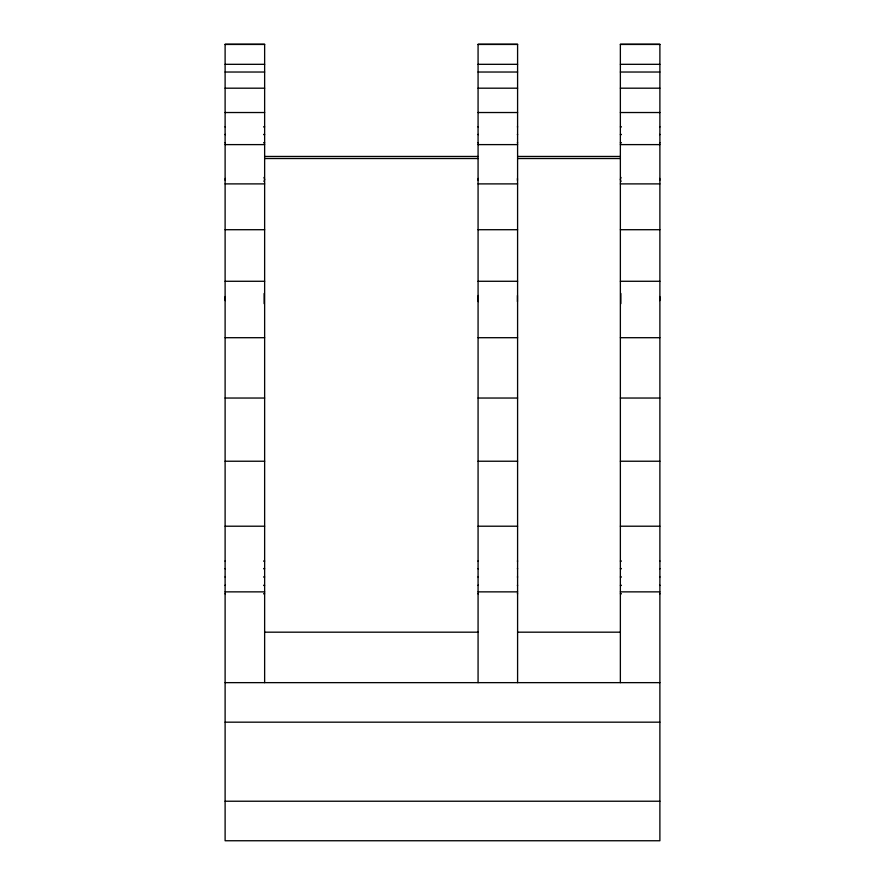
<?xml version="1.0" encoding="UTF-8"?>
<svg xmlns="http://www.w3.org/2000/svg" width="885" height="885" viewBox="0 0 885 885"><rect width="100%" height="100%" fill="white"/><g stroke="black" fill="none" stroke-linecap="round" stroke-linejoin="round"><path stroke-width="1.33" d="M225.221 296.519L225.221 300.612M478.243 295.49L478.243 301.641M517.426 301.641L517.426 295.49M659.779 300.612L659.779 296.519M225.277 178.438L225.277 180.452M264.128 303.655L264.128 293.477M478.243 178.438L478.243 180.452M517.426 180.452L517.426 178.438M620.872 293.477L620.872 303.655M659.723 180.452L659.723 178.438M263.962 181.447L264.637 179.445L263.962 177.442M621.038 177.442L620.363 179.445L621.038 181.447M225.111 44.449L264.637 44.449M478.077 44.449L517.592 44.449M620.363 44.449L659.889 44.449M225.111 64.317L264.637 64.317M478.077 64.317L517.592 64.317M620.363 64.317L659.889 64.317M225.111 72.028L264.637 72.028M478.077 72.028L517.592 72.028M620.363 72.028L659.889 72.028M225.111 88.19L264.637 88.19M478.077 88.19L517.592 88.19M620.363 88.19L659.889 88.19M225.111 112.528L264.637 112.528M478.077 112.528L517.592 112.528M620.363 112.528L659.889 112.528M225.111 144.609L264.637 144.609M478.077 144.609L517.592 144.609M620.363 144.609L659.889 144.609M264.637 156.457L478.077 156.457M517.592 156.457L620.363 156.457M264.637 158.526L478.077 158.526M517.592 158.526L620.363 158.526M225.111 183.892L264.637 183.892M478.077 183.892L517.592 183.892M620.363 183.892L659.889 183.892M225.111 229.713L264.637 229.713M478.077 229.713L517.592 229.713M620.363 229.713L659.889 229.713M225.111 281.275L264.637 281.275M478.077 281.275L517.592 281.275M620.363 281.275L659.889 281.275M225.111 337.705L264.637 337.705M478.077 337.705L517.592 337.705M620.363 337.705L659.889 337.705M225.111 398.04L264.637 398.04M478.077 398.04L517.592 398.04M620.363 398.04L659.889 398.04M225.111 461.229L264.637 461.229M478.077 461.229L517.592 461.229M620.363 461.229L659.889 461.229M225.111 526.21L264.637 526.21M478.077 526.21L517.592 526.21M620.363 526.21L659.889 526.21M225.111 591.866L264.637 591.866M478.077 591.866L517.592 591.866M620.363 591.866L659.889 591.866M264.637 632.178L478.077 632.178M517.592 632.178L620.363 632.178M225.111 682.645L659.889 682.645M225.111 722.171L659.889 722.171M225.111 801.224L659.889 801.224M620.363 682.645L620.363 44.25L659.889 44.25L659.889 840.75L225.111 840.75L225.111 44.25L264.637 44.25L264.637 682.645M517.592 682.645L517.592 44.25L478.077 44.25L478.077 682.645M263.962 593.525A19.758 1.029 0 0 1 263.962 594.056M225.277 593.923A19.758 1.029 0 0 1 225.277 593.658M263.962 126.61A19.758 1.029 0 0 1 263.962 127.152M225.277 127.02A19.758 1.029 0 0 1 225.277 126.743M263.962 585.051A19.758 1.029 0 0 1 263.962 585.582M225.277 585.45A19.758 1.029 0 0 1 225.277 585.184M263.962 576.71A19.758 1.029 0 0 1 263.962 577.252M225.277 577.12A19.758 1.029 0 0 1 225.277 576.843M263.962 142.529A19.758 1.029 0 0 1 263.962 143.071M225.277 142.939A19.758 1.029 0 0 1 225.277 142.662M263.962 568.436A19.758 1.029 0 0 1 263.962 568.978M225.277 568.845A19.758 1.029 0 0 1 225.277 568.568M263.962 134.255A19.758 1.029 0 0 1 263.962 134.797M225.277 134.664A19.758 1.029 0 0 1 225.277 134.387M263.962 560.791A19.758 1.029 0 0 1 263.962 561.333M225.277 561.201A19.758 1.029 0 0 1 225.277 560.924M517.426 593.658A19.758 1.029 0 0 1 517.426 593.923M478.243 593.923A19.758 1.029 0 0 1 478.243 593.658M517.426 126.743A19.758 1.029 0 0 1 517.426 127.02M478.243 127.02A19.758 1.029 0 0 1 478.243 126.743M478.243 585.45A19.758 1.029 0 0 1 478.243 585.184M517.426 585.184A19.758 1.029 0 0 1 517.426 585.45M517.426 576.843A19.758 1.029 0 0 1 517.426 577.12M478.243 577.12A19.758 1.029 0 0 1 478.243 576.843M478.243 142.939A19.758 1.029 0 0 1 478.243 142.662M517.426 142.662A19.758 1.029 0 0 1 517.426 142.939M478.243 568.845A19.758 1.029 0 0 1 478.243 568.568M517.426 568.568A19.758 1.029 0 0 1 517.426 568.845M517.426 134.387A19.758 1.029 0 0 1 517.426 134.664M478.243 134.664A19.758 1.029 0 0 1 478.243 134.387M478.243 561.201A19.758 1.029 0 0 1 478.243 560.924M517.426 560.924A19.758 1.029 0 0 1 517.426 561.201M659.723 593.658A19.758 1.029 0 0 1 659.723 593.923M621.038 594.056A19.758 1.029 0 0 1 621.038 593.525M659.723 126.743A19.758 1.029 0 0 1 659.723 127.02M621.038 127.152A19.758 1.029 0 0 1 621.038 126.61M621.038 585.582A19.758 1.029 0 0 1 621.038 585.051M659.723 585.184A19.758 1.029 0 0 1 659.723 585.45M621.038 577.252A19.758 1.029 0 0 1 621.038 576.71M659.723 576.843A19.758 1.029 0 0 1 659.723 577.12M621.038 143.071A19.758 1.029 0 0 1 621.038 142.529M659.723 142.662A19.758 1.029 0 0 1 659.723 142.939M621.038 568.978A19.758 1.029 0 0 1 621.038 568.436M659.723 568.568A19.758 1.029 0 0 1 659.723 568.845M659.723 134.387A19.758 1.029 0 0 1 659.723 134.664M621.038 134.797A19.758 1.029 0 0 1 621.038 134.255M621.038 561.333A19.758 1.029 0 0 1 621.038 560.791M659.723 560.924A19.758 1.029 0 0 1 659.723 561.201"/></g></svg>
